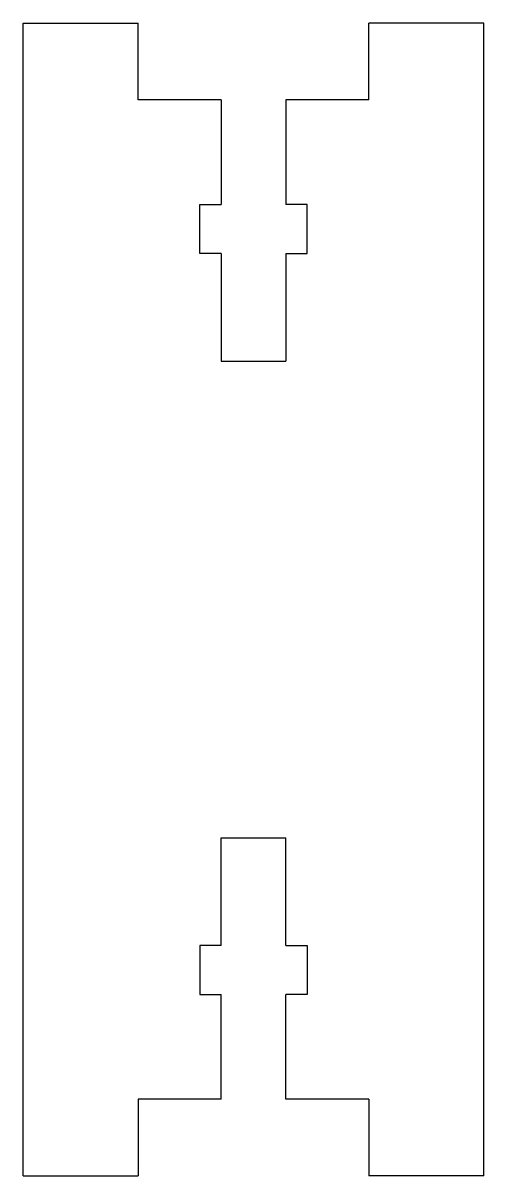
# Model space of a CAD drawing. Header units: millimetres. Extents: x -30 to 0, y -5 to 70.
import ezdxf

# ---------------------------------------------------------------- set-up
doc = ezdxf.new("R2010")
doc.units = ezdxf.units.MM

msp = doc.modelspace()

# ---------------------------------------------------------------- linework, layer by layer
at = {"color": 7, "linetype": 'Continuous', "lineweight": 25}
for p, q in [((-30, 70), (-22.5, 70)), ((-30, -5), (-30, 70)), ((-22.5, 65), (-22.5, 70)), ((0, 70), (-7.5, 70)), ((-7.5, 65), (-7.5, 70)), ((0, -5), (0, 70)), ((-17.1, 65), (-22.5, 65)), ((-17.1, 65), (-17.1, 58.2)), ((-7.5, 65), (-12.9, 65)), ((-12.9, 65), (-12.9, 58.2)), ((-18.5, 55), (-18.5, 58.2)), ((-18.5, 58.2), (-17.1, 58.2)), ((-11.5, 58.2), (-12.9, 58.2)), ((-11.5, 55), (-11.5, 58.2)), ((-17.1, 55), (-18.5, 55)), ((-17.1, 55), (-17.1, 48)), ((-12.9, 55), (-11.5, 55)), ((-12.9, 55), (-12.9, 48)), ((-17.1, 48), (-12.9, 48)), ((-17.1, 10), (-17.1, 17)), ((-17.1, 17), (-12.9, 17)), ((-12.9, 10), (-12.9, 17)), ((-18.5, 10), (-18.5, 6.8)), ((-17.1, 10), (-18.5, 10)), ((-12.9, 10), (-11.5, 10)), ((-11.5, 10), (-11.5, 6.8)), ((-18.5, 6.8), (-17.1, 6.8)), ((-17.1, 0), (-17.1, 6.8)), ((-11.5, 6.8), (-12.9, 6.8)), ((-12.9, 0), (-12.9, 6.8)), ((-17.1, 0), (-22.5, 0)), ((-22.5, 0), (-22.5, -5)), ((-7.5, 0), (-12.9, 0)), ((-7.5, 0), (-7.5, -5)), ((-30, -5), (-22.5, -5)), ((0, -5), (-7.5, -5))]:
    msp.add_line(p, q, dxfattribs=at)

doc.saveas('drawing.dxf')
